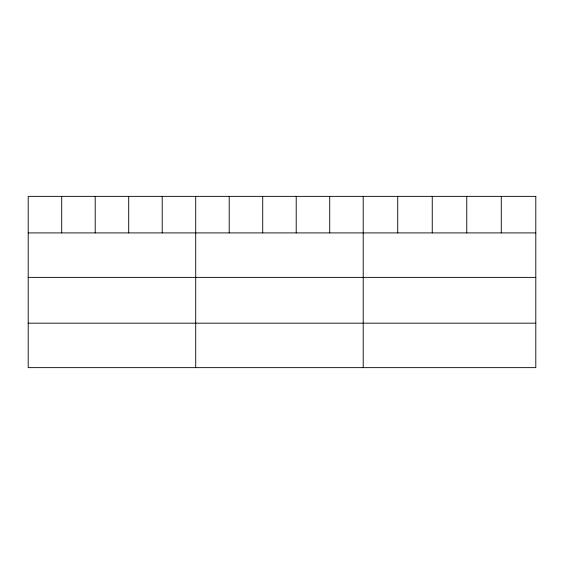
<?xml version="1.0" encoding="UTF-8"?>
<svg xmlns="http://www.w3.org/2000/svg" width="564" height="564" viewBox="0 0 564 564"><rect width="100%" height="100%" fill="white"/><g stroke="black" fill="none" stroke-linecap="round" stroke-linejoin="round"><path stroke-width="0.85" d="M28.2 232.911L535.8 232.911M28.2 277.375L535.8 277.375M28.2 323.179L535.8 323.179M501.283 196.357L501.283 232.911M466.766 196.357L466.766 232.911M432.25 196.357L432.25 232.911M397.733 196.357L397.733 232.911M363.216 196.357L363.216 367.643M329.714 196.357L329.714 232.911M296.213 196.357L296.213 232.911M262.711 196.357L262.711 232.911M229.21 196.357L229.21 232.911M195.708 196.357L195.708 367.643M162.206 196.357L162.206 232.911M128.705 196.357L128.705 232.911M95.203 196.357L95.203 232.911M61.702 196.357L61.702 232.911M535.8 196.357L28.2 196.357L28.2 367.643L535.8 367.643L535.8 196.357"/></g></svg>
